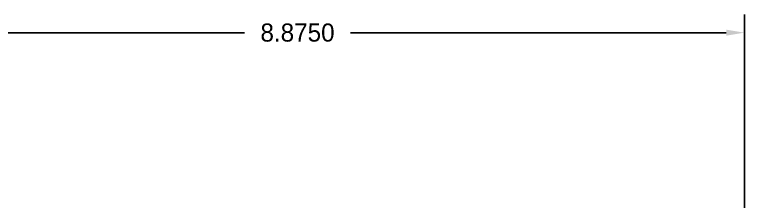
# Model space of a CAD drawing. Extents: x -4 to 200, y -54 to 66.
# Drawn here: x 40.16 to 47.41, y 47.77 to 49.63 of the extents above; entities that cross this region are included whole.
import ezdxf

# ---------------------------------------------------------------- set-up
doc = ezdxf.new("R2010")
doc.units = 0
doc.header["$MEASUREMENT"] = 0
doc.layers.get('Defpoints').update_dxf_attribs({"linetype": 'CONTINUOUS'})
doc.layers.add('Dimentions', color=7, linetype='CONTINUOUS')
doc.dimstyles.get("Standard").update_dxf_attribs({"dimtxt": 0.18, "dimasz": 0.18, "dimexe": 0.18, "dimexo": 0.0625, "dimgap": 0.09, "dimtad": 0, "dimtih": 1, "dimtoh": 1, "dimdec": 4, "dimzin": 0, "dimdsep": 46, "dimtxsty": 'STANDARD', "dimcen": 0.09, "dimadec": 0, "dimazin": 0, "dimtfac": 1, "dimtdec": 4, "dimtofl": 0, "dimtmove": 0, "dimatfit": 3, "dimfxl": 1, "dimtolj": 1, "dimtzin": 0, "dimarcsym": 0})

# ---------------------------------------------------------------- blocks, each defined once
blk = doc.blocks.new('*D259')
at = {"layer": 'Defpoints', "color": 0}
for p in [(47.4087, 49.4503), (38.5337, 43.3145), (47.4087, 43.3145)]:
    blk.add_point(p, dxfattribs=at)
at = {"layer": 'Dimentions', "color": 0, "lineweight": -2}
for p, q in [((38.5337, 43.377), (38.5337, 49.6303)), ((47.4087, 43.377), (47.4087, 49.6303)), ((38.7137, 49.4503), (42.4462, 49.4503)), ((47.2287, 49.4503), (43.4962, 49.4503))]:
    blk.add_line(p, q, dxfattribs=at)
at = {"layer": 'Dimentions', "color": 0}
for points in [[(38.7137, 49.4803), (38.7137, 49.4203), (38.5337, 49.4503)], [(47.2287, 49.4203), (47.2287, 49.4803), (47.4087, 49.4503)]]:
    blk.add_solid(points, dxfattribs=at)
at = {"layer": 'Dimentions', "color": 0, "insert": (42.9712, 49.4503), "char_height": 0.18, "attachment_point": 5}
blk.add_mtext('\\A1;8.8750', dxfattribs=at)

msp = doc.modelspace()

# ---------------------------------------------------------------- dimensions: what is measured, and where the dimension line sits
at = {"layer": 'Dimentions'}
dim = msp.add_linear_dim(base=(47.40872, 49.45031), p1=(38.53372, 43.31455), p2=(47.40872, 43.31455), dimstyle='STANDARD', override={"dimtmove": 2}, dxfattribs=at)
dim.commit()
dim.dimension.update_dxf_attribs({"geometry": '*D259', "text_midpoint": (42.97122, 49.45031)})

doc.saveas('drawing.dxf')
